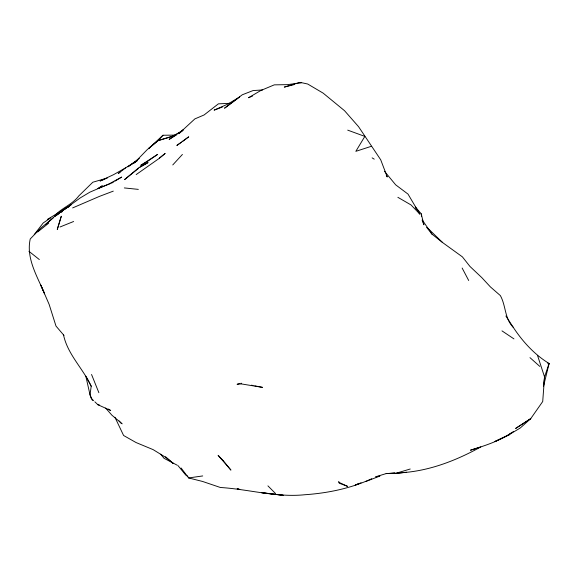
<?xml version="1.0" encoding="UTF-8"?>
<svg xmlns="http://www.w3.org/2000/svg" width="578" height="578" viewBox="0 0 578 578"><rect width="100%" height="100%" fill="white"/><g stroke="black" fill="none" stroke-linecap="round" stroke-linejoin="round"><path stroke-width="0.87" d="M63.999 335.442L55.987 326.064L49.152 304.425L40.785 285.099L44.622 293.855C37.404 276.551 25.894 258.467 30.237 238.96L40.648 228.223L53.205 217.899M543.609 384.572L544.548 376.914L549.1 363.504C534.412 354.524 522.642 341.576 513.221 327.285C504.529 318.557 506.061 305.856 500.36 295.589L490.375 286.883L481.857 277.671L469.95 266.436L462.4 256.87L442.647 242.594L431.961 234.126L429.902 231.503M92.429 400.446L90.023 394.781L85.826 376.199L91.208 386.22L90.023 394.781L91.208 398.336L93.636 400.655M543.515 386.249L549.1 363.504L547.467 363.042M239.523 383.604L237.081 384.291L240.975 383.864L241.149 383.149M61.232 216.244L57.273 229.452L61.319 216.345M548.226 365.058L549.1 363.504M54.823 215.486C61.86 207.964 72.474 204.388 78.818 195.899L92.827 182.222L107.327 178.038M34.239 234.596L43.242 222.92L50.806 217.834M162.989 135.252L148.633 148.517L158.076 140.627L162.989 135.252L175.279 135.115M172.757 164.947L182.424 154.434M45.893 224.589L53.732 217.162L80.342 197.849L89.893 192.156L109.112 183.905L121.683 177.07L114.935 181.152M182.056 131.163L172.482 136.112L158.076 140.627L147.217 149.637L134.241 162.974L137 160.857M159.383 158.155L165.171 153.437L158.921 158.596L136.177 174.585M138.684 168.212L124.53 179.628L138.857 167.685L148.076 162.57L140.035 167.129M37.693 231.944L48.711 223.144M119.978 172.201L118.208 173.573L125.643 167.83L136.935 160.8M513.604 431.398C500.844 440.638 485.368 445.566 470.441 450.211L479.993 447.184M182.308 141.646L188.746 136.805L176.832 145.446L181.593 142.188M510.822 433.204L507.983 435.321L494.898 441.52L509.312 434.699L507.983 435.321L520.207 428.038L530.741 418.624L542.713 401.522L544.548 376.914L537.489 355.347M139.327 158.415L127.897 166.796L136.935 160.828M147.506 161.399L157.664 154.362L140.721 165.344L146.776 161.905M58.761 213.072L68.782 206.57M98.679 188.226L102.349 185.769L97.761 188.573L111.106 183.298M54.975 216.288L59.483 213.419M60.979 212.466L62.482 211.512M71.166 204.879L62.908 210.024L69.042 206.317M47.302 219.445L69.411 206.18M176.81 134.688L169.144 139.399L183.421 129.71L178.819 133.713L194.844 118.909L204.07 114.979L218.383 103.845L229.798 103.318M111.937 182.973L113.44 182.063M125.643 167.83L113.664 174.614L100.095 181.001L105.008 179.108M480.795 446.931C455.32 461.056 427.084 471.901 397.678 472.927M181.095 467.985L188.63 477.948L202.589 481.46L220.384 487.492C248.598 489.205 276.298 497.665 304.743 494.746C327.719 493.15 350.774 488.446 371.741 478.721M361.091 482.782L355.21 485.079L359.213 483.374M72.64 207.921L99.474 196.376L113.295 191.123M252.55 96.035L248.511 97.74L260.779 90.522L274.283 84.858L287.504 84.655L301.593 82.697L307.684 84.012L323.153 93.137L344.539 110.709L358.57 126.69L380.714 159.795L387.246 176.962L386.299 175.459M59.996 226.995L73.623 221.497M366.105 481.387L379.883 476.07L375.7 476.778L386.155 473.592L394.752 473.093M222.443 106.988L214.127 110.145L227.465 104.271L239.668 96.967L224.531 108.209L242.276 94.785L253.034 90.58L262.578 89.944M371.358 146.299L355.824 151.342L364.841 136.401L347.71 130.137M395.02 473.079L386.155 473.592L396.082 473.252L410.221 469.011M158.076 140.627L172.721 136.35M294.672 84.46L284.297 87.105L298.79 82.697L301.593 82.697M188.63 477.948L202.719 475.94M396.082 473.252L406.601 472.305L397.332 472.941M124.328 187.929L138.33 189.382M240.975 383.864L262.477 387.368L254.797 385.851M251.387 385.172L253.092 385.512M94.85 401.811L97.877 404.708L99.604 405.106M105.644 408.061L111.93 415.228L122.218 423.833M237.32 488.735L239.762 489.458L237.19 488.685M97.877 404.708L110.709 410.517L108.447 409.051M177.229 465.218L164 458.289L160.727 454.214M397.866 197.308L411.009 204.93L419.794 214.048L408.017 194.1L395.663 184.823L384.464 171.269M187.901 476.351L185.776 475.087L178.01 465.622M372.138 157.881L374.226 159.152M501.979 330.869L513.95 338.896M28.9 251.271L39.34 259.558M165.546 456.75L173.422 463.578L165.792 457.415L153.127 449.626L136.04 442.538L123.591 435.487L114.928 417.237M529.983 357.652L539.816 366.416M427.026 227.465L442.647 242.594M267.925 485.874L275.518 493.525M119.104 420.921L121.459 423.616M415.495 207.126L421.239 213.824L423.869 224.777L422.121 220.102M426.81 227.573L428.869 230.196M415.235 207.401L416.752 209.619M417.764 211.093L419.794 214.048M422.337 220.066L431.961 234.126M505.895 316L513.221 327.285M91.208 386.22C82.972 368.345 67.337 354.162 63.414 334.387M462.133 268.033L468.7 280.503M91.541 374.472L98.874 392.7M421.239 213.824L421.492 216.179M530.741 418.624L515.728 428.377L530.741 418.624M283.256 495.303L261.502 492.644L283.256 495.303M347.4 486.279L339.264 483.208L338.607 481.684L339.705 482.702L347.4 486.279M223.375 460.832L218.101 455.341L230.933 470.109L223.375 460.832"/></g></svg>
